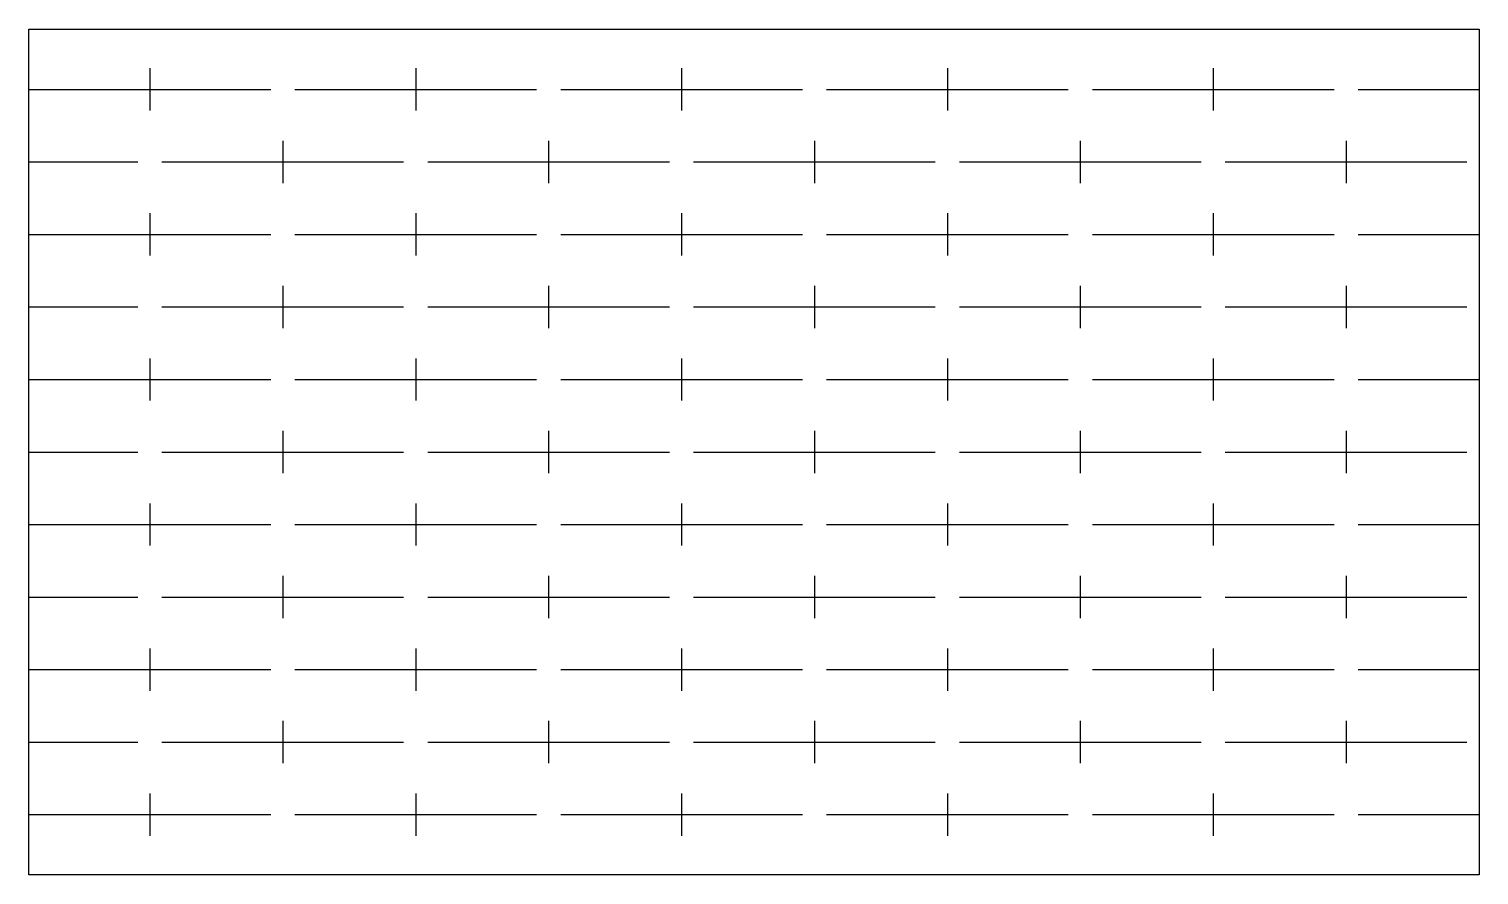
# Model space of a CAD drawing. Header units: millimetres. Extents: x 0 to 120, y 0 to 70.
import ezdxf

# ---------------------------------------------------------------- set-up
doc = ezdxf.new("R2010")
doc.units = ezdxf.units.MM
doc.layers.add('CUT', color=1, linetype='CONTINUOUS')

msp = doc.modelspace()

# ---------------------------------------------------------------- linework, layer by layer
at = {"layer": 'CUT'}
for p, q in [((10, 66.75), (10, 63.25)), ((32, 66.75), (32, 63.25)), ((54, 66.75), (54, 63.25)), ((76, 66.75), (76, 63.25)), ((98, 66.75), (98, 63.25)), ((120, 66.75), (120, 63.25)), ((0, 65), (20, 65)), ((22, 65), (42, 65)), ((44, 65), (64, 65)), ((66, 65), (86, 65)), ((88, 65), (108, 65)), ((110, 65), (120, 65)), ((21, 60.75), (21, 57.25)), ((43, 60.75), (43, 57.25)), ((65, 60.75), (65, 57.25)), ((87, 60.75), (87, 57.25)), ((109, 60.75), (109, 57.25)), ((0, 59), (9, 59)), ((11, 59), (31, 59)), ((33, 59), (53, 59)), ((55, 59), (75, 59)), ((77, 59), (97, 59)), ((99, 59), (119, 59)), ((10, 54.75), (10, 51.25)), ((32, 54.75), (32, 51.25)), ((54, 54.75), (54, 51.25)), ((76, 54.75), (76, 51.25)), ((98, 54.75), (98, 51.25)), ((120, 54.75), (120, 51.25)), ((0, 53), (20, 53)), ((22, 53), (42, 53)), ((44, 53), (64, 53)), ((66, 53), (86, 53)), ((88, 53), (108, 53)), ((110, 53), (120, 53)), ((21, 48.75), (21, 45.25)), ((43, 48.75), (43, 45.25)), ((65, 48.75), (65, 45.25)), ((87, 48.75), (87, 45.25)), ((109, 48.75), (109, 45.25)), ((0, 47), (9, 47)), ((11, 47), (31, 47)), ((33, 47), (53, 47)), ((55, 47), (75, 47)), ((77, 47), (97, 47)), ((99, 47), (119, 47)), ((10, 42.75), (10, 39.25)), ((32, 42.75), (32, 39.25)), ((54, 42.75), (54, 39.25)), ((76, 42.75), (76, 39.25)), ((98, 42.75), (98, 39.25)), ((120, 42.75), (120, 39.25)), ((0, 41), (20, 41)), ((22, 41), (42, 41)), ((44, 41), (64, 41)), ((66, 41), (86, 41)), ((88, 41), (108, 41)), ((110, 41), (120, 41)), ((21, 36.75), (21, 33.25)), ((43, 36.75), (43, 33.25)), ((65, 36.75), (65, 33.25)), ((87, 36.75), (87, 33.25)), ((109, 36.75), (109, 33.25)), ((0, 35), (9, 35)), ((11, 35), (31, 35)), ((33, 35), (53, 35)), ((55, 35), (75, 35)), ((77, 35), (97, 35)), ((99, 35), (119, 35)), ((10, 30.75), (10, 27.25)), ((32, 30.75), (32, 27.25)), ((54, 30.75), (54, 27.25)), ((76, 30.75), (76, 27.25)), ((98, 30.75), (98, 27.25)), ((120, 30.75), (120, 27.25)), ((0, 29), (20, 29)), ((22, 29), (42, 29)), ((44, 29), (64, 29)), ((66, 29), (86, 29)), ((88, 29), (108, 29)), ((110, 29), (120, 29)), ((21, 24.75), (21, 21.25)), ((43, 24.75), (43, 21.25)), ((65, 24.75), (65, 21.25)), ((87, 24.75), (87, 21.25)), ((109, 24.75), (109, 21.25)), ((0, 23), (9, 23)), ((11, 23), (31, 23)), ((33, 23), (53, 23)), ((55, 23), (75, 23)), ((77, 23), (97, 23)), ((99, 23), (119, 23)), ((10, 18.75), (10, 15.25)), ((32, 18.75), (32, 15.25)), ((54, 18.75), (54, 15.25)), ((76, 18.75), (76, 15.25)), ((98, 18.75), (98, 15.25)), ((120, 18.75), (120, 15.25)), ((0, 17), (20, 17)), ((22, 17), (42, 17)), ((44, 17), (64, 17)), ((66, 17), (86, 17)), ((88, 17), (108, 17)), ((110, 17), (120, 17)), ((21, 12.75), (21, 9.25)), ((43, 12.75), (43, 9.25)), ((65, 12.75), (65, 9.25)), ((87, 12.75), (87, 9.25)), ((109, 12.75), (109, 9.25)), ((0, 11), (9, 11)), ((11, 11), (31, 11)), ((33, 11), (53, 11)), ((55, 11), (75, 11)), ((77, 11), (97, 11)), ((99, 11), (119, 11)), ((10, 6.75), (10, 3.25)), ((32, 6.75), (32, 3.25)), ((54, 6.75), (54, 3.25)), ((76, 6.75), (76, 3.25)), ((98, 6.75), (98, 3.25)), ((120, 6.75), (120, 3.25)), ((0, 5), (20, 5)), ((22, 5), (42, 5)), ((44, 5), (64, 5)), ((66, 5), (86, 5)), ((88, 5), (108, 5)), ((110, 5), (120, 5))]:
    msp.add_line(p, q, dxfattribs=at)
msp.add_lwpolyline([(0, 70), (120, 70), (120, 0), (0, 0), (0, 70)], dxfattribs=at)

doc.saveas('drawing.dxf')
